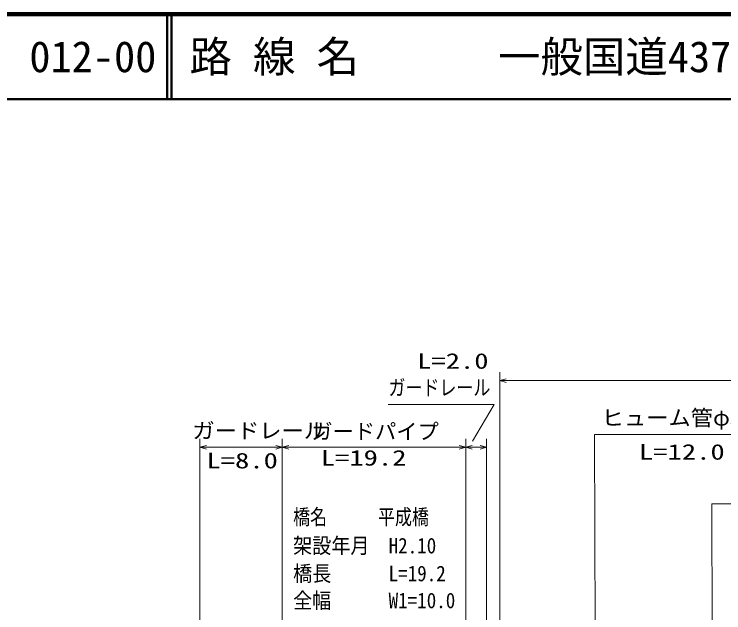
# Model space of a CAD drawing. Units: millimetres, scale not verified. Extents: x 40000 to 680000, y 20000 to 380000.
# Drawn here: x 159735 to 243335, y 309488 to 380000 of the extents above; entities that cross this region are included whole.
import ezdxf
from ezdxf.enums import TextEntityAlignment as Align

# ---------------------------------------------------------------- set-up
doc = ezdxf.new("R2010")
doc.units = ezdxf.units.MM
doc.header["$LTSCALE"] = 1000
for name, color, linetype, lineweight in [('M-STR-HTXT', 7, 'Continuous', 13), ('M-TTL', 2, 'Continuous', 140), ('M-TTL-LINE', 7, 'Continuous', 50)]:
    doc.layers.add(name, color=color, linetype=linetype, lineweight=lineweight)
doc.layers.add('M-TTL-TXT', color=7, linetype='Continuous')
doc.styles.add('ＭＳ ゴシック', font='')
doc.styles.get('ＭＳ ゴシック').set_extended_font_data('MS Gothic')

msp = doc.modelspace()

# ---------------------------------------------------------------- linework, layer by layer
at = {"layer": 'M-STR-HTXT'}
for p, q in [((216955, 303131), (216955, 337833)), ((216955, 336833), (391475, 336833)), ((216267, 334037), (203800, 334037)), ((213740, 329716), (216267, 334037)), ((228201, 290983), (228105, 330497)), ((228105, 330497), (248960, 330497)), ((181623, 298985), (181623, 329983)), ((191323, 329983), (191323, 299158)), ((212925, 329983), (212925, 290915)), ((215370, 329983), (215370, 303142)), ((181623, 328983), (191323, 328983)), ((191323, 328983), (212925, 328983)), ((212925, 328983), (215370, 328983)), ((242007, 295839), (241912, 322309)), ((241912, 322309), (262766, 322309))]:
    msp.add_line(p, q, dxfattribs=at)
for points in [[(217705, 336617), (216955, 336833), (217705, 337046)], [(182373, 328767), (181623, 328983), (182373, 329196)], [(190573, 329198), (191323, 328983), (190573, 328769)], [(192073, 328767), (191323, 328983), (192073, 329196)], [(212175, 329198), (212925, 328983), (212175, 328769)], [(213675, 328767), (212925, 328983), (213675, 329196)], [(214620, 329198), (215370, 328983), (214620, 328769)]]:
    msp.add_lwpolyline(points, dxfattribs=at)
at = {"layer": 'M-TTL'}
msp.add_line((680000, 380000), (40000, 380000), dxfattribs=at)
at = {"layer": 'M-TTL-LINE'}
for p, q in [((177750, 380000), (177750, 370000)), ((178250, 380000), (178250, 370000)), ((40000, 370000), (680000, 370000))]:
    msp.add_line(p, q, dxfattribs=at)

# ---------------------------------------------------------------- texts
at = {"layer": 'M-STR-HTXT', "style": 'ＭＳ ゴシック'}
for s, width, p in [('L=2.0', 1.35, (207204, 337683)), ('ガードレール', 0.8, (203830, 334555)), ('ヒューム管φ300', 1.05, (228939, 330997)), ('ガードレール', 1.05, (180730, 329483)), ('L=19.2', 1.35, (195852, 326277)), ('L=12.0', 1.35, (233342, 326974)), ('L=8.0', 1.35, (182386, 325951)), ('橋名\u3000\u3000\u3000平成橋', 0.8, (192594, 319319)), ('架設年月\u3000H2.10', 0.9, (192594, 315935)), ('橋長\u3000\u3000\u3000L=19.2', 0.9, (192594, 312654)), ('全幅\u3000\u3000\u3000W1=10.0', 0.9, (192594, 309475))]:
    msp.add_text(s, height=1833, dxfattribs=dict(at, width=width)).set_placement(p, align=Align.BOTTOM_LEFT)
msp.add_text('ガードパイプ', height=1833, dxfattribs=at).set_placement((194747, 329383), align=Align.BOTTOM_LEFT)
at = {"layer": 'M-TTL-TXT', "style": 'ＭＳ ゴシック'}
for s, p in [('路 線 名', (180380, 375000)), ('一般国道437号', (216734, 375000)), ('012-00', (161521, 375000))]:
    msp.add_text(s, height=3666, dxfattribs=at).set_placement(p, align=Align.MIDDLE_LEFT)

doc.saveas('drawing.dxf')
